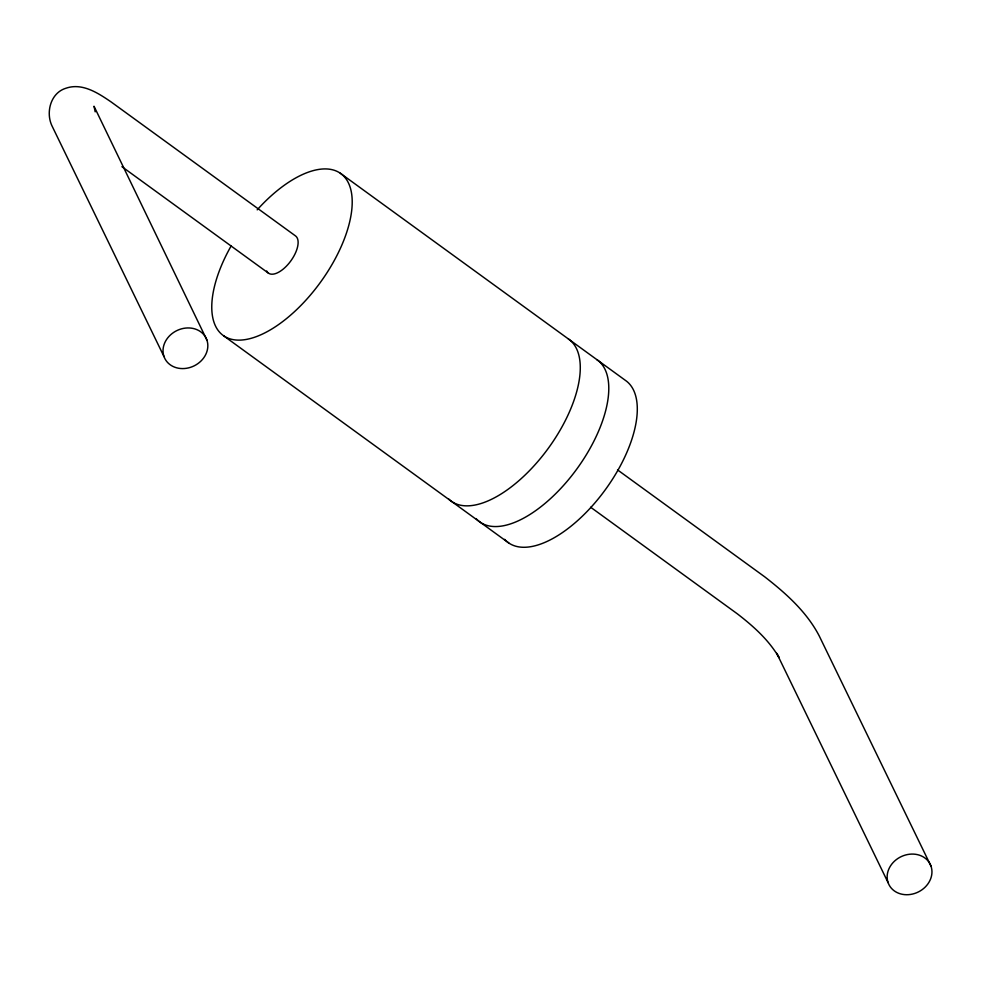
<?xml version="1.0" encoding="UTF-8"?>
<svg xmlns="http://www.w3.org/2000/svg" width="981" height="981" viewBox="0 0 981 981"><rect width="100%" height="100%" fill="white"/><g stroke="black" fill="none" stroke-linecap="round" stroke-linejoin="round"><path stroke-width="1.47" d="M340.26 173.196L625.351 380.334A100.062 47.444 -54 0 1 602.812 493.1A100.062 47.444 -54 0 1 504.639 539.342M617.552 469.899L764.64 576.767C785.806 593.247 806.701 611.801 819.233 635.946L930.981 866.088A23.017 19.645 -25.9 0 1 904.519 894.623A23.017 19.645 -25.9 0 1 893.164 862.483A23.017 19.645 -25.9 0 1 930.981 866.088M121.938 166.684L268.573 273.233M590.636 507.226L737.271 613.775C753.249 626.111 768.859 639.968 779.061 657.626L776.719 653.272L888.124 882.704M223.705 335.845L508.796 542.996M206.856 339.953A23.017 19.645 -25.9 0 0 169.039 336.348A23.017 19.645 -25.9 0 0 180.394 368.488A23.017 19.645 -25.9 0 0 206.856 339.953L94.017 106.23L95.182 111.834M163.999 356.569L52.251 126.426C45.42 112.95 50.411 92.95 65.886 88.253C82.269 82.502 98.259 93.158 111.221 102.012L295.379 235.82A23.017 10.914 -54 0 1 289.162 263.067A23.017 10.914 -54 0 1 266.697 271.001M568.33 338.911A100.062 47.444 -54 0 1 546.675 450.512A100.062 47.444 -54 0 1 448.587 498.924M257.194 209.836A100.062 47.444 -54 0 1 352.204 202.908A100.062 47.444 -54 0 1 255.391 336.974A100.062 47.444 -54 0 1 231.222 245.802M596.84 359.622A100.062 47.444 -54 0 1 574.302 472.388A100.062 47.444 -54 0 1 476.128 518.618"/></g></svg>
